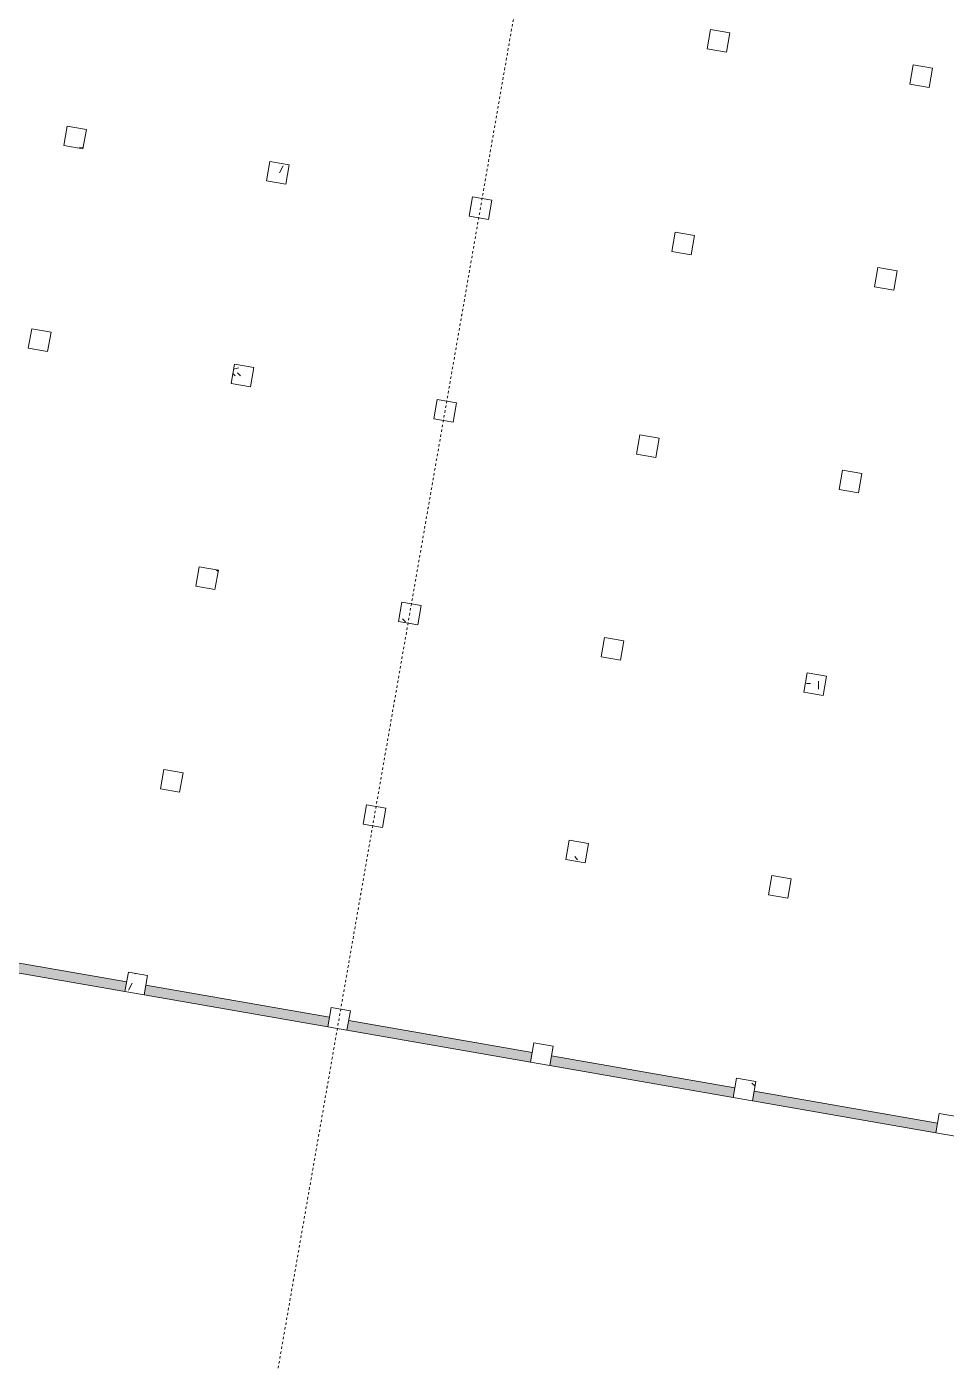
# Model space of a CAD drawing. Extents: x 274235 to 276654, y 142848 to 144425.
# Drawn here: x 276208.6 to 276246.1, y 142929.6 to 142984.1 of the extents above; entities that cross this region are included whole.
import ezdxf

# ---------------------------------------------------------------- set-up
doc = ezdxf.new("R2010")
doc.units = 0
doc.header["$LTSCALE"] = 1.5
doc.linetypes.add('ACM-G-CENTER', pattern=[50.8, 31.75, -6.35, 6.35, -6.35])
doc.layers.get('0').update_dxf_attribs({"linetype": 'CONTINUOUS', "lineweight": 0})
for name, color, linetype, lineweight in [('_ACM-A-DETL', 7, 'CONTINUOUS', 5), ('_ACM-A-GRID', 3, 'CONTINUOUS', 5), ('_ACM-A-WALL-FULL', 6, 'CONTINUOUS', 13), ('_ACM-A-WALL-PATT', 8, 'CONTINUOUS', 9), ('_ACM-S-STRU-CLOS', 5, 'CONTINUOUS', 5)]:
    doc.layers.add(name, color=color, linetype=linetype, lineweight=lineweight)

# ---------------------------------------------------------------- blocks, each defined once
blk = doc.blocks.new('M_Concrete-Rectangular-Column - 800 x 800mm-V261-B1_Working')
at = {"layer": '_ACM-S-STRU-CLOS'}
h = blk.add_hatch(dxfattribs=at)
h.set_pattern_fill('FP_170', color=256, style=0, pattern_type=2)
h.set_pattern_definition([(50, (-983404, -570804.6), (3643.682, -318.781), [381, -4191]), (355, (-983404, -570804.6), (-704.856, 3821.136), [304.8, -3352.8]), (100.451, (-983100.5, -570831), (2938.852, 3502.332), [323.8, -3561.801]), (46.184, (-983404, -569788.6), (5421.582, -840.855), [571.5, -6286.5]), (96.636, (-982952.3, -569858.6), (4748.051, 4948.551), [485.7, -5342.702]), (351.184, (-983404, -569788.6), (4748.1, 4948.506), [457.2, -5029.2]), (21, (-982896, -570042.6), (3032.288, -2045.3045), [381, -4191]), (326, (-982896, -570042.6), (1236.042, 3683.762), [304.8, -3352.8]), (71.451, (-982643.4, -570213), (4268.343, 1638.425), [323.8, -3561.801]), (37.5, (-983404.1, -570804.6), (61.772, 1691.1008), [167.64, -3144.52, 167.64, -6601.46]), (37.5, (-983404.1, -570804.6), (61.772, 1691.1008), [-3479.8, -3235.96, 167.64, -3197.86]), (7.5, (-983404.1, -570804.6), (1336.3933, 2003.6115), [167.64, -1772.92, 167.64, -4351.02]), (7.5, (-983404.1, -570804.6), (1336.3933, 2003.6115), [-2108.2, -3068.32, 167.64, -1115.06]), (327.5, (-984537, -570804.6), (2711.8178, -114.5786), [167.64, -1102.36, -9220.2]), (327.5, (-984537, -570804.6), (2711.8178, -114.5786), [-1270, 167.64, -3794.76, -5257.8]), (327.5, (-984537, -570804.6), (2711.8178, -114.5786), [-5232.4, 167.64, -5090.16]), (317.5, (-985045, -570804.6), (2962.5856, 508.5334), [167.64, -1483.36, 167.64, -6197.6]), (317.5, (-985045, -570804.6), (2962.5856, 508.5334), [-1818.64, -2463.8, 167.64, -3566.16])])
h.paths.add_polyline_path([(400, -400), (400, 400), (-400, 400), (-400, -400)])
at = {"layer": '_ACM-A-DETL', "color": 250}
for p, q in [((400, 400), (-400, 400)), ((-400, 400), (-400, -400)), ((400, -400), (400, 400)), ((-400, -400), (400, -400))]:
    blk.add_line(p, q, dxfattribs=at)
blk = doc.blocks.new('M_Concrete-Rectangular-Column - 800 x 800mm-V262-B1_Working')
at = {"layer": '_ACM-A-DETL', "color": 250}
for p, q in [((400, 400), (-400, 400)), ((-400, 400), (-400, -400)), ((400, -400), (400, 400)), ((-400, -400), (400, -400))]:
    blk.add_line(p, q, dxfattribs=at)
blk = doc.blocks.new('M_Concrete-Rectangular-Column - 800 x 800mm-V269-B1_Working')
at = {"layer": '_ACM-S-STRU-CLOS'}
h = blk.add_hatch(dxfattribs=at)
h.set_pattern_fill('FP_174', color=256, style=0, pattern_type=2)
h.set_pattern_definition([(50, (-991804, -570804.6), (3643.682, -318.781), [381, -4191]), (355, (-991804, -570804.6), (-704.856, 3821.136), [304.8, -3352.8]), (100.451, (-991500.5, -570831), (2938.852, 3502.332), [323.8, -3561.801]), (46.184, (-991804, -569788.6), (5421.582, -840.855), [571.5, -6286.5]), (96.636, (-991352.3, -569858.6), (4748.051, 4948.551), [485.7, -5342.702]), (351.184, (-991804, -569788.6), (4748.1, 4948.506), [457.2, -5029.2]), (21, (-991296, -570042.6), (3032.288, -2045.3045), [381, -4191]), (326, (-991296, -570042.6), (1236.042, 3683.762), [304.8, -3352.8]), (71.451, (-991043.4, -570213), (4268.343, 1638.425), [323.8, -3561.801]), (37.5, (-991804.1, -570804.6), (61.772, 1691.1008), [167.64, -3144.52, 167.64, -6601.46]), (37.5, (-991804.1, -570804.6), (61.772, 1691.1008), [-3479.8, -3235.96, 167.64, -3197.86]), (7.5, (-991804.1, -570804.6), (1336.3933, 2003.6115), [167.64, -1772.92, 167.64, -4351.02]), (7.5, (-991804.1, -570804.6), (1336.3933, 2003.6115), [-2108.2, -3068.32, 167.64, -1115.06]), (327.5, (-992937, -570804.6), (2711.8178, -114.5786), [167.64, -1102.36, -9220.2]), (327.5, (-992937, -570804.6), (2711.8178, -114.5786), [-1270, 167.64, -3794.76, -5257.8]), (327.5, (-992937, -570804.6), (2711.8178, -114.5786), [-5232.4, 167.64, -5090.16]), (317.5, (-993445, -570804.6), (2962.5856, 508.5334), [167.64, -1483.36, 167.64, -6197.6]), (317.5, (-993445, -570804.6), (2962.5856, 508.5334), [-1818.64, -2463.8, 167.64, -3566.16])])
h.paths.add_polyline_path([(400, -400), (400, 400), (-400, 400), (-400, -400)])
at = {"layer": '_ACM-A-DETL', "color": 250}
for p, q in [((400, 400), (-400, 400)), ((-400, 400), (-400, -400)), ((400, -400), (400, 400)), ((-400, -400), (400, -400))]:
    blk.add_line(p, q, dxfattribs=at)
blk = doc.blocks.new('M_Concrete-Rectangular-Column - 800 x 800mm-V270-B1_Working')
at = {"layer": '_ACM-S-STRU-CLOS'}
h = blk.add_hatch(dxfattribs=at)
h.set_pattern_fill('FP_175', color=256, style=0, pattern_type=2)
h.set_pattern_definition([(50, (-991804, -562404.6), (3643.682, -318.781), [381, -4191]), (355, (-991804, -562404.6), (-704.856, 3821.136), [304.8, -3352.8]), (100.451, (-991500.5, -562431), (2938.852, 3502.332), [323.8, -3561.801]), (46.184, (-991804, -561388.6), (5421.582, -840.855), [571.5, -6286.5]), (96.636, (-991352.3, -561458.6), (4748.051, 4948.551), [485.7, -5342.702]), (351.184, (-991804, -561388.6), (4748.1, 4948.506), [457.2, -5029.2]), (21, (-991296, -561642.6), (3032.288, -2045.3045), [381, -4191]), (326, (-991296, -561642.6), (1236.042, 3683.762), [304.8, -3352.8]), (71.451, (-991043.4, -561813), (4268.343, 1638.425), [323.8, -3561.801]), (37.5, (-991804.1, -562404.6), (61.772, 1691.1008), [167.64, -3144.52, 167.64, -6601.46]), (37.5, (-991804.1, -562404.6), (61.772, 1691.1008), [-3479.8, -3235.96, 167.64, -3197.86]), (7.5, (-991804.1, -562404.6), (1336.3933, 2003.6115), [167.64, -1772.92, 167.64, -4351.02]), (7.5, (-991804.1, -562404.6), (1336.3933, 2003.6115), [-2108.2, -3068.32, 167.64, -1115.06]), (327.5, (-992937, -562404.6), (2711.8178, -114.5786), [167.64, -1102.36, -9220.2]), (327.5, (-992937, -562404.6), (2711.8178, -114.5786), [-1270, 167.64, -3794.76, -5257.8]), (327.5, (-992937, -562404.6), (2711.8178, -114.5786), [-5232.4, 167.64, -5090.16]), (317.5, (-993445, -562404.6), (2962.5856, 508.5334), [167.64, -1483.36, 167.64, -6197.6]), (317.5, (-993445, -562404.6), (2962.5856, 508.5334), [-1818.64, -2463.8, 167.64, -3566.16])])
h.paths.add_polyline_path([(400, -400), (400, 400), (-400, 400), (-400, -400)])
at = {"layer": '_ACM-A-DETL', "color": 250}
for p, q in [((400, 400), (-400, 400)), ((-400, 400), (-400, -400)), ((400, -400), (400, 400)), ((-400, -400), (400, -400))]:
    blk.add_line(p, q, dxfattribs=at)
blk = doc.blocks.new('M_Concrete-Rectangular-Column - 800 x 800mm-V271-B1_Working')
at = {"layer": '_ACM-S-STRU-CLOS'}
h = blk.add_hatch(dxfattribs=at)
h.set_pattern_fill('FP_176', color=256, style=0, pattern_type=2)
h.set_pattern_definition([(50, (-991804, -554004.6), (3643.682, -318.781), [381, -4191]), (355, (-991804, -554004.6), (-704.856, 3821.136), [304.8, -3352.8]), (100.451, (-991500.5, -554031), (2938.852, 3502.332), [323.8, -3561.801]), (46.184, (-991804, -552988.6), (5421.582, -840.855), [571.5, -6286.5]), (96.636, (-991352.3, -553058.6), (4748.051, 4948.551), [485.7, -5342.702]), (351.184, (-991804, -552988.6), (4748.1, 4948.506), [457.2, -5029.2]), (21, (-991296, -553242.6), (3032.288, -2045.3045), [381, -4191]), (326, (-991296, -553242.6), (1236.042, 3683.762), [304.8, -3352.8]), (71.451, (-991043.4, -553413), (4268.343, 1638.425), [323.8, -3561.801]), (37.5, (-991804.1, -554004.6), (61.772, 1691.1008), [167.64, -3144.52, 167.64, -6601.46]), (37.5, (-991804.1, -554004.6), (61.772, 1691.1008), [-3479.8, -3235.96, 167.64, -3197.86]), (7.5, (-991804.1, -554004.6), (1336.3933, 2003.6115), [167.64, -1772.92, 167.64, -4351.02]), (7.5, (-991804.1, -554004.6), (1336.3933, 2003.6115), [-2108.2, -3068.32, 167.64, -1115.06]), (327.5, (-992937, -554004.6), (2711.8178, -114.5786), [167.64, -1102.36, -9220.2]), (327.5, (-992937, -554004.6), (2711.8178, -114.5786), [-1270, 167.64, -3794.76, -5257.8]), (327.5, (-992937, -554004.6), (2711.8178, -114.5786), [-5232.4, 167.64, -5090.16]), (317.5, (-993445, -554004.6), (2962.5856, 508.5334), [167.64, -1483.36, 167.64, -6197.6]), (317.5, (-993445, -554004.6), (2962.5856, 508.5334), [-1818.64, -2463.8, 167.64, -3566.16])])
h.paths.add_polyline_path([(400, -400), (400, 400), (-400, 400), (-400, -400)])
at = {"layer": '_ACM-A-DETL', "color": 250}
for p, q in [((400, 400), (-400, 400)), ((-400, 400), (-400, -400)), ((400, -400), (400, 400)), ((-400, -400), (400, -400))]:
    blk.add_line(p, q, dxfattribs=at)
blk = doc.blocks.new('M_Concrete-Rectangular-Column - 800 x 800mm-V277-B1_Working')
at = {"layer": '_ACM-S-STRU-CLOS'}
h = blk.add_hatch(dxfattribs=at)
h.set_pattern_fill('FP_180', color=256, style=0, pattern_type=2)
h.set_pattern_definition([(50, (-1000204, -570804.6), (3643.682, -318.781), [381, -4191]), (355, (-1000204, -570804.6), (-704.856, 3821.136), [304.8, -3352.8]), (100.451, (-999900.5, -570831), (2938.852, 3502.332), [323.8, -3561.801]), (46.184, (-1000204, -569788.6), (5421.582, -840.855), [571.5, -6286.5]), (96.636, (-999752.3, -569858.6), (4748.051, 4948.551), [485.7, -5342.702]), (351.184, (-1000204, -569788.6), (4748.1, 4948.506), [457.2, -5029.2]), (21, (-999696, -570042.6), (3032.288, -2045.3045), [381, -4191]), (326, (-999696, -570042.6), (1236.042, 3683.762), [304.8, -3352.8]), (71.451, (-999443.4, -570213), (4268.343, 1638.425), [323.8, -3561.801]), (37.5, (-1000204.1, -570804.6), (61.772, 1691.1008), [167.64, -3144.52, 167.64, -6601.46]), (37.5, (-1000204.1, -570804.6), (61.772, 1691.1008), [-3479.8, -3235.96, 167.64, -3197.86]), (7.5, (-1000204.1, -570804.6), (1336.3933, 2003.6115), [167.64, -1772.92, 167.64, -4351.02]), (7.5, (-1000204.1, -570804.6), (1336.3933, 2003.6115), [-2108.2, -3068.32, 167.64, -1115.06]), (327.5, (-1001337, -570804.6), (2711.8178, -114.5786), [167.64, -1102.36, -9220.2]), (327.5, (-1001337, -570804.6), (2711.8178, -114.5786), [-1270, 167.64, -3794.76, -5257.8]), (327.5, (-1001337, -570804.6), (2711.8178, -114.5786), [-5232.4, 167.64, -5090.16]), (317.5, (-1001845, -570804.6), (2962.5856, 508.5334), [167.64, -1483.36, -6365.24]), (317.5, (-1001845, -570804.6), (2962.5856, 508.5334), [-1651, 167.64, -2463.8, -3733.8]), (317.5, (-1001845, -570804.6), (2962.5856, 508.5334), [-4282.44, 167.64, -3566.16])])
h.paths.add_polyline_path([(400, -400), (400, 400), (-400, 400), (-400, -400)])
at = {"layer": '_ACM-A-DETL', "color": 250}
for p, q in [((400, 400), (-400, 400)), ((-400, 400), (-400, -400)), ((400, -400), (400, 400)), ((-400, -400), (400, -400))]:
    blk.add_line(p, q, dxfattribs=at)
blk = doc.blocks.new('M_Concrete-Rectangular-Column - 800 x 800mm-V278-B1_Working')
at = {"layer": '_ACM-S-STRU-CLOS'}
h = blk.add_hatch(dxfattribs=at)
h.set_pattern_fill('FP_181', color=256, style=0, pattern_type=2)
h.set_pattern_definition([(50, (-1000204, -562404.6), (3643.682, -318.781), [381, -4191]), (355, (-1000204, -562404.6), (-704.856, 3821.136), [304.8, -3352.8]), (100.451, (-999900.5, -562431), (2938.852, 3502.332), [323.8, -3561.801]), (46.184, (-1000204, -561388.6), (5421.582, -840.855), [571.5, -6286.5]), (96.636, (-999752.3, -561458.6), (4748.051, 4948.551), [485.7, -5342.702]), (351.184, (-1000204, -561388.6), (4748.1, 4948.506), [457.2, -5029.2]), (21, (-999696, -561642.6), (3032.288, -2045.3045), [381, -4191]), (326, (-999696, -561642.6), (1236.042, 3683.762), [304.8, -3352.8]), (71.451, (-999443.4, -561813), (4268.343, 1638.425), [323.8, -3561.801]), (37.5, (-1000204.1, -562404.6), (61.772, 1691.1008), [167.64, -3144.52, 167.64, -6601.46]), (37.5, (-1000204.1, -562404.6), (61.772, 1691.1008), [-3479.8, -3235.96, 167.64, -3197.86]), (7.5, (-1000204.1, -562404.6), (1336.3933, 2003.6115), [167.64, -1772.92, 167.64, -4351.02]), (7.5, (-1000204.1, -562404.6), (1336.3933, 2003.6115), [-2108.2, -3068.32, 167.64, -1115.06]), (327.5, (-1001337, -562404.6), (2711.8178, -114.5786), [167.64, -1102.36, -9220.2]), (327.5, (-1001337, -562404.6), (2711.8178, -114.5786), [-1270, 167.64, -3794.76, -5257.8]), (327.5, (-1001337, -562404.6), (2711.8178, -114.5786), [-5232.4, 167.64, -5090.16]), (317.5, (-1001845, -562404.6), (2962.5856, 508.5334), [167.64, -1483.36, -6365.24]), (317.5, (-1001845, -562404.6), (2962.5856, 508.5334), [-1651, 167.64, -2463.8, -3733.8]), (317.5, (-1001845, -562404.6), (2962.5856, 508.5334), [-4282.44, 167.64, -3566.16])])
h.paths.add_polyline_path([(400, -400), (400, 400), (-400, 400), (-400, -400)])
at = {"layer": '_ACM-A-DETL', "color": 250}
for p, q in [((400, 400), (-400, 400)), ((-400, 400), (-400, -400)), ((400, -400), (400, 400)), ((-400, -400), (400, -400))]:
    blk.add_line(p, q, dxfattribs=at)
blk = doc.blocks.new('M_Concrete-Rectangular-Column - 800 x 800mm-V279-B1_Working')
at = {"layer": '_ACM-S-STRU-CLOS'}
h = blk.add_hatch(dxfattribs=at)
h.set_pattern_fill('FP_182', color=256, style=0, pattern_type=2)
h.set_pattern_definition([(50, (-1000204, -554004.6), (3643.682, -318.781), [381, -4191]), (355, (-1000204, -554004.6), (-704.856, 3821.136), [304.8, -3352.8]), (100.451, (-999900.5, -554031), (2938.852, 3502.332), [323.8, -3561.801]), (46.184, (-1000204, -552988.6), (5421.582, -840.855), [571.5, -6286.5]), (96.636, (-999752.3, -553058.6), (4748.051, 4948.551), [485.7, -5342.702]), (351.184, (-1000204, -552988.6), (4748.1, 4948.506), [457.2, -5029.2]), (21, (-999696, -553242.6), (3032.288, -2045.3045), [381, -4191]), (326, (-999696, -553242.6), (1236.042, 3683.762), [304.8, -3352.8]), (71.451, (-999443.4, -553413), (4268.343, 1638.425), [323.8, -3561.801]), (37.5, (-1000204.1, -554004.6), (61.772, 1691.1008), [167.64, -3144.52, 167.64, -6601.46]), (37.5, (-1000204.1, -554004.6), (61.772, 1691.1008), [-3479.8, -3235.96, 167.64, -3197.86]), (7.5, (-1000204.1, -554004.6), (1336.3933, 2003.6115), [167.64, -1772.92, 167.64, -4351.02]), (7.5, (-1000204.1, -554004.6), (1336.3933, 2003.6115), [-2108.2, -3068.32, 167.64, -1115.06]), (327.5, (-1001337, -554004.6), (2711.8178, -114.5786), [167.64, -1102.36, -9220.2]), (327.5, (-1001337, -554004.6), (2711.8178, -114.5786), [-1270, 167.64, -3794.76, -5257.8]), (327.5, (-1001337, -554004.6), (2711.8178, -114.5786), [-5232.4, 167.64, -5090.16]), (317.5, (-1001845, -554004.6), (2962.5856, 508.5334), [167.64, -1483.36, -6365.24]), (317.5, (-1001845, -554004.6), (2962.5856, 508.5334), [-1651, 167.64, -2463.8, -3733.8]), (317.5, (-1001845, -554004.6), (2962.5856, 508.5334), [-4282.44, 167.64, -3566.16])])
h.paths.add_polyline_path([(400, -400), (400, 400), (-400, 400), (-400, -400)])
at = {"layer": '_ACM-A-DETL', "color": 250}
for p, q in [((400, 400), (-400, 400)), ((-400, 400), (-400, -400)), ((400, -400), (400, 400)), ((-400, -400), (400, -400))]:
    blk.add_line(p, q, dxfattribs=at)
blk = doc.blocks.new('M_Concrete-Rectangular-Column - 800 x 800mm-V284-B1_Working')
at = {"layer": '_ACM-A-DETL', "color": 250}
for p, q in [((400, 400), (-400, 400)), ((-400, 400), (-400, -400)), ((400, -400), (400, 400)), ((-400, -400), (400, -400))]:
    blk.add_line(p, q, dxfattribs=at)
blk = doc.blocks.new('M_Concrete-Rectangular-Column - 800 x 800mm-V285-B1_Working')
at = {"layer": '_ACM-A-DETL', "color": 250}
for p, q in [((400, 400), (-400, 400)), ((-400, 400), (-400, -400)), ((400, -400), (400, 400)), ((-400, -400), (400, -400))]:
    blk.add_line(p, q, dxfattribs=at)
blk = doc.blocks.new('M_Concrete-Rectangular-Column - 800 x 800mm-V286-B1_Working')
at = {"layer": '_ACM-A-DETL', "color": 250}
for p, q in [((400, 400), (-400, 400)), ((-400, 400), (-400, -400)), ((400, -400), (400, 400)), ((-400, -400), (400, -400))]:
    blk.add_line(p, q, dxfattribs=at)
blk = doc.blocks.new('M_Concrete-Rectangular-Column - 800 x 800mm-V287-B1_Working')
at = {"layer": '_ACM-S-STRU-CLOS'}
h = blk.add_hatch(dxfattribs=at)
h.set_pattern_fill('FP_185', color=256, style=0, pattern_type=2)
h.set_pattern_definition([(50, (-1008604, -554004.6), (3643.682, -318.781), [381, -4191]), (355, (-1008604, -554004.6), (-704.856, 3821.136), [304.8, -3352.8]), (100.451, (-1008300.5, -554031), (2938.852, 3502.332), [323.8, -3561.801]), (46.184, (-1008604, -552988.6), (5421.582, -840.855), [571.5, -6286.5]), (96.636, (-1008152.3, -553058.6), (4748.051, 4948.551), [485.7, -5342.702]), (351.184, (-1008604, -552988.6), (4748.1, 4948.506), [457.2, -5029.2]), (21, (-1008096, -553242.6), (3032.288, -2045.3045), [381, -4191]), (326, (-1008096, -553242.6), (1236.042, 3683.762), [304.8, -3352.8]), (71.451, (-1007843.4, -553413), (4268.343, 1638.425), [323.8, -3561.801]), (37.5, (-1008604.1, -554004.6), (61.772, 1691.1008), [167.64, -3144.52, 167.64, -6601.46]), (37.5, (-1008604.1, -554004.6), (61.772, 1691.1008), [-3479.8, -3235.96, 167.64, -3197.86]), (7.5, (-1008604.1, -554004.6), (1336.3933, 2003.6115), [167.64, -1772.92, 167.64, -4351.02]), (7.5, (-1008604.1, -554004.6), (1336.3933, 2003.6115), [-2108.2, -3068.32, 167.64, -1115.06]), (327.5, (-1009737, -554004.6), (2711.8178, -114.5786), [167.64, -1102.36, -9220.2]), (327.5, (-1009737, -554004.6), (2711.8178, -114.5786), [-1270, 167.64, -3794.76, -5257.8]), (327.5, (-1009737, -554004.6), (2711.8178, -114.5786), [-5232.4, 167.64, -5090.16]), (317.5, (-1010245, -554004.6), (2962.5856, 508.5334), [167.64, -1483.36, -6365.24]), (317.5, (-1010245, -554004.6), (2962.5856, 508.5334), [-1651, 167.64, -2463.8, -3733.8]), (317.5, (-1010245, -554004.6), (2962.5856, 508.5334), [-4282.44, 167.64, -3566.16])])
h.paths.add_polyline_path([(400, -400), (400, 400), (-400, 400), (-400, -400)])
at = {"layer": '_ACM-A-DETL', "color": 250}
for p, q in [((400, 400), (-400, 400)), ((-400, 400), (-400, -400)), ((400, -400), (400, 400)), ((-400, -400), (400, -400))]:
    blk.add_line(p, q, dxfattribs=at)
blk = doc.blocks.new('M_Concrete-Rectangular-Column - 800 x 800mm-V292-B1_Working')
at = {"layer": '_ACM-A-DETL', "color": 250}
for p, q in [((400, 400), (-400, 400)), ((-400, 400), (-400, -400)), ((400, -400), (400, 400)), ((-400, -400), (400, -400))]:
    blk.add_line(p, q, dxfattribs=at)
blk = doc.blocks.new('M_Concrete-Rectangular-Column - 800 x 800mm-V293-B1_Working')
at = {"layer": '_ACM-S-STRU-CLOS'}
h = blk.add_hatch(dxfattribs=at)
h.set_pattern_fill('FP_189', color=256, style=0, pattern_type=2)
h.set_pattern_definition([(50, (-1017004, -570804.6), (3643.682, -318.781), [381, -4191]), (355, (-1017004, -570804.6), (-704.856, 3821.136), [304.8, -3352.8]), (100.451, (-1016700.5, -570831), (2938.852, 3502.332), [323.8, -3561.801]), (46.184, (-1017004, -569788.6), (5421.582, -840.855), [571.5, -6286.5]), (96.636, (-1016552.3, -569858.6), (4748.051, 4948.551), [485.7, -5342.702]), (351.184, (-1017004, -569788.6), (4748.1, 4948.506), [457.2, -5029.2]), (21, (-1016496, -570042.6), (3032.288, -2045.3045), [381, -4191]), (326, (-1016496, -570042.6), (1236.042, 3683.762), [304.8, -3352.8]), (71.451, (-1016243.4, -570213), (4268.343, 1638.425), [323.8, -3561.801]), (37.5, (-1017004.1, -570804.6), (61.772, 1691.1008), [167.64, -3144.52, 167.64, -6601.46]), (37.5, (-1017004.1, -570804.6), (61.772, 1691.1008), [-3479.8, -3235.96, 167.64, -3197.86]), (7.5, (-1017004.1, -570804.6), (1336.3933, 2003.6115), [167.64, -1772.92, 167.64, -4351.02]), (7.5, (-1017004.1, -570804.6), (1336.3933, 2003.6115), [-2108.2, -3068.32, 167.64, -1115.06]), (327.5, (-1018137, -570804.6), (2711.8178, -114.5786), [167.64, -1102.36, -9220.2]), (327.5, (-1018137, -570804.6), (2711.8178, -114.5786), [-1270, 167.64, -3794.76, -5257.8]), (327.5, (-1018137, -570804.6), (2711.8178, -114.5786), [-5232.4, 167.64, -5090.16]), (317.5, (-1018645, -570804.6), (2962.5856, 508.5334), [167.64, -1483.36, -6365.24]), (317.5, (-1018645, -570804.6), (2962.5856, 508.5334), [-1651, 167.64, -2463.8, -3733.8]), (317.5, (-1018645, -570804.6), (2962.5856, 508.5334), [-4282.44, 167.64, -3566.16])])
h.paths.add_polyline_path([(400, -400), (400, 400), (-400, 400), (-400, -400)])
at = {"layer": '_ACM-A-DETL', "color": 250}
for p, q in [((400, 400), (-400, 400)), ((-400, 400), (-400, -400)), ((400, -400), (400, 400)), ((-400, -400), (400, -400))]:
    blk.add_line(p, q, dxfattribs=at)
blk = doc.blocks.new('M_Concrete-Rectangular-Column - 800 x 800mm-V294-B1_Working')
at = {"layer": '_ACM-A-DETL', "color": 250}
for p, q in [((400, 400), (-400, 400)), ((-400, 400), (-400, -400)), ((400, -400), (400, 400)), ((-400, -400), (400, -400))]:
    blk.add_line(p, q, dxfattribs=at)
blk = doc.blocks.new('M_Concrete-Rectangular-Column - 800 x 800mm-V295-B1_Working')
at = {"layer": '_ACM-S-STRU-CLOS'}
h = blk.add_hatch(dxfattribs=at)
h.set_pattern_fill('FP_190', color=256, style=0, pattern_type=2)
h.set_pattern_definition([(50, (-1017004, -554004.6), (3643.682, -318.781), [381, -4191]), (355, (-1017004, -554004.6), (-704.856, 3821.136), [304.8, -3352.8]), (100.451, (-1016700.5, -554031), (2938.852, 3502.332), [323.8, -3561.801]), (46.184, (-1017004, -552988.6), (5421.582, -840.855), [571.5, -6286.5]), (96.636, (-1016552.3, -553058.6), (4748.051, 4948.551), [485.7, -5342.702]), (351.184, (-1017004, -552988.6), (4748.1, 4948.506), [457.2, -5029.2]), (21, (-1016496, -553242.6), (3032.288, -2045.3045), [381, -4191]), (326, (-1016496, -553242.6), (1236.042, 3683.762), [304.8, -3352.8]), (71.451, (-1016243.4, -553413), (4268.343, 1638.425), [323.8, -3561.801]), (37.5, (-1017004.1, -554004.6), (61.772, 1691.1008), [167.64, -3144.52, 167.64, -6601.46]), (37.5, (-1017004.1, -554004.6), (61.772, 1691.1008), [-3479.8, -3235.96, 167.64, -3197.86]), (7.5, (-1017004.1, -554004.6), (1336.3933, 2003.6115), [167.64, -1772.92, 167.64, -4351.02]), (7.5, (-1017004.1, -554004.6), (1336.3933, 2003.6115), [-2108.2, -3068.32, 167.64, -1115.06]), (327.5, (-1018137, -554004.6), (2711.8178, -114.5786), [167.64, -1102.36, -9220.2]), (327.5, (-1018137, -554004.6), (2711.8178, -114.5786), [-1270, 167.64, -3794.76, -5257.8]), (327.5, (-1018137, -554004.6), (2711.8178, -114.5786), [-5232.4, 167.64, -5090.16]), (317.5, (-1018645, -554004.6), (2962.5856, 508.5334), [167.64, -1483.36, -6365.24]), (317.5, (-1018645, -554004.6), (2962.5856, 508.5334), [-1651, 167.64, -2463.8, -3733.8]), (317.5, (-1018645, -554004.6), (2962.5856, 508.5334), [-4282.44, 167.64, -3566.16])])
h.paths.add_polyline_path([(400, -400), (400, 400), (-400, 400), (-400, -400)])
at = {"layer": '_ACM-A-DETL', "color": 250}
for p, q in [((400, 400), (-400, 400)), ((-400, 400), (-400, -400)), ((400, -400), (400, 400)), ((-400, -400), (400, -400))]:
    blk.add_line(p, q, dxfattribs=at)
blk = doc.blocks.new('M_Concrete-Rectangular-Column - 800 x 800mm-V334-B1_Working')
at = {"layer": '_ACM-S-STRU-CLOS'}
h = blk.add_hatch(dxfattribs=at)
h.set_pattern_fill('FP_217', color=256, style=0, pattern_type=2)
h.set_pattern_definition([(50, (-991804, -545604.6), (3643.682, -318.781), [381, -4191]), (355, (-991804, -545604.6), (-704.856, 3821.136), [304.8, -3352.8]), (100.451, (-991500.5, -545631), (2938.852, 3502.332), [323.8, -3561.801]), (46.184, (-991804, -544588.6), (5421.582, -840.855), [571.5, -6286.5]), (96.636, (-991352.3, -544658.6), (4748.051, 4948.551), [485.7, -5342.702]), (351.184, (-991804, -544588.6), (4748.1, 4948.506), [457.2, -5029.2]), (21, (-991296, -544842.6), (3032.288, -2045.3045), [381, -4191]), (326, (-991296, -544842.6), (1236.042, 3683.762), [304.8, -3352.8]), (71.451, (-991043.4, -545013), (4268.343, 1638.425), [323.8, -3561.801]), (37.5, (-991804.1, -545604.6), (61.772, 1691.1008), [167.64, -3144.52, 167.64, -6601.46]), (37.5, (-991804.1, -545604.6), (61.772, 1691.1008), [-3479.8, -3235.96, 167.64, -3197.86]), (7.5, (-991804.1, -545604.6), (1336.3933, 2003.6115), [167.64, -1772.92, 167.64, -4351.02]), (7.5, (-991804.1, -545604.6), (1336.3933, 2003.6115), [-2108.2, -3068.32, 167.64, -1115.06]), (327.5, (-992937, -545604.6), (2711.8178, -114.5786), [167.64, -1102.36, -9220.2]), (327.5, (-992937, -545604.6), (2711.8178, -114.5786), [-1270, 167.64, -3794.76, -5257.8]), (327.5, (-992937, -545604.6), (2711.8178, -114.5786), [-5232.4, 167.64, -5090.16]), (317.5, (-993445, -545604.6), (2962.5856, 508.5334), [167.64, -1483.36, 167.64, -6197.6]), (317.5, (-993445, -545604.6), (2962.5856, 508.5334), [-1818.64, -2463.8, 167.64, -3566.16])])
h.paths.add_polyline_path([(400, -400), (400, 400), (-400, 400), (-400, -400)])
at = {"layer": '_ACM-A-DETL', "color": 250}
for p, q in [((400, 400), (-400, 400)), ((-400, 400), (-400, -400)), ((400, -400), (400, 400)), ((-400, -400), (400, -400))]:
    blk.add_line(p, q, dxfattribs=at)
blk = doc.blocks.new('M_Concrete-Rectangular-Column - 800 x 800mm-V335-B1_Working')
at = {"layer": '_ACM-A-DETL', "color": 250}
for p, q in [((400, 400), (-400, 400)), ((-400, 400), (-400, -400)), ((400, -400), (400, 400)), ((-400, -400), (400, -400))]:
    blk.add_line(p, q, dxfattribs=at)
blk = doc.blocks.new('M_Concrete-Rectangular-Column - 800 x 800mm-V336-B1_Working')
at = {"layer": '_ACM-S-STRU-CLOS'}
h = blk.add_hatch(dxfattribs=at)
h.set_pattern_fill('FP_218', color=256, style=0, pattern_type=2)
h.set_pattern_definition([(50, (-1008604, -545604.6), (3643.682, -318.781), [381, -4191]), (355, (-1008604, -545604.6), (-704.856, 3821.136), [304.8, -3352.8]), (100.451, (-1008300.5, -545631), (2938.852, 3502.332), [323.8, -3561.801]), (46.184, (-1008604, -544588.6), (5421.582, -840.855), [571.5, -6286.5]), (96.636, (-1008152.3, -544658.6), (4748.051, 4948.551), [485.7, -5342.702]), (351.184, (-1008604, -544588.6), (4748.1, 4948.506), [457.2, -5029.2]), (21, (-1008096, -544842.6), (3032.288, -2045.3045), [381, -4191]), (326, (-1008096, -544842.6), (1236.042, 3683.762), [304.8, -3352.8]), (71.451, (-1007843.4, -545013), (4268.343, 1638.425), [323.8, -3561.801]), (37.5, (-1008604.1, -545604.6), (61.772, 1691.1008), [167.64, -3144.52, 167.64, -6601.46]), (37.5, (-1008604.1, -545604.6), (61.772, 1691.1008), [-3479.8, -3235.96, 167.64, -3197.86]), (7.5, (-1008604.1, -545604.6), (1336.3933, 2003.6115), [167.64, -1772.92, 167.64, -4351.02]), (7.5, (-1008604.1, -545604.6), (1336.3933, 2003.6115), [-2108.2, -3068.32, 167.64, -1115.06]), (327.5, (-1009737, -545604.6), (2711.8178, -114.5786), [167.64, -1102.36, -9220.2]), (327.5, (-1009737, -545604.6), (2711.8178, -114.5786), [-1270, 167.64, -3794.76, -5257.8]), (327.5, (-1009737, -545604.6), (2711.8178, -114.5786), [-5232.4, 167.64, -5090.16]), (317.5, (-1010245, -545604.6), (2962.5856, 508.5334), [167.64, -1483.36, -6365.24]), (317.5, (-1010245, -545604.6), (2962.5856, 508.5334), [-1651, 167.64, -2463.8, -3733.8]), (317.5, (-1010245, -545604.6), (2962.5856, 508.5334), [-4282.44, 167.64, -3566.16])])
h.paths.add_polyline_path([(400, -400), (400, 400), (-400, 400), (-400, -400)])
at = {"layer": '_ACM-A-DETL', "color": 250}
for p, q in [((400, 400), (-400, 400)), ((-400, 400), (-400, -400)), ((400, -400), (400, 400)), ((-400, -400), (400, -400))]:
    blk.add_line(p, q, dxfattribs=at)
blk = doc.blocks.new('M_Concrete-Rectangular-Column - 800 x 800mm-V337-B1_Working')
at = {"layer": '_ACM-A-DETL', "color": 250}
for p, q in [((400, 400), (-400, 400)), ((-400, 400), (-400, -400)), ((400, -400), (400, 400)), ((-400, -400), (400, -400))]:
    blk.add_line(p, q, dxfattribs=at)
blk = doc.blocks.new('M_Concrete-Rectangular-Column - 800 x 800mm-V345-B1_Working')
at = {"layer": '_ACM-S-STRU-CLOS'}
h = blk.add_hatch(dxfattribs=at)
h.set_pattern_fill('FP_223', color=256, style=0, pattern_type=2)
h.set_pattern_definition([(50, (-991804, -537204.6), (3643.682, -318.781), [381, -4191]), (355, (-991804, -537204.6), (-704.856, 3821.136), [304.8, -3352.8]), (100.451, (-991500.5, -537231), (2938.852, 3502.332), [323.8, -3561.801]), (46.184, (-991804, -536188.6), (5421.582, -840.855), [571.5, -6286.5]), (96.636, (-991352.3, -536258.6), (4748.051, 4948.551), [485.7, -5342.702]), (351.184, (-991804, -536188.6), (4748.1, 4948.506), [457.2, -5029.2]), (21, (-991296, -536442.6), (3032.288, -2045.3045), [381, -4191]), (326, (-991296, -536442.6), (1236.042, 3683.762), [304.8, -3352.8]), (71.451, (-991043.4, -536613), (4268.343, 1638.425), [323.8, -3561.801]), (37.5, (-991804.1, -537204.6), (61.772, 1691.1008), [167.64, -3144.52, 167.64, -6601.46]), (37.5, (-991804.1, -537204.6), (61.772, 1691.1008), [-3479.8, -3235.96, 167.64, -3197.86]), (7.5, (-991804.1, -537204.6), (1336.3933, 2003.6115), [167.64, -1772.92, 167.64, -4351.02]), (7.5, (-991804.1, -537204.6), (1336.3933, 2003.6115), [-2108.2, -3068.32, 167.64, -1115.06]), (327.5, (-992937, -537204.6), (2711.8178, -114.5786), [167.64, -1102.36, -9220.2]), (327.5, (-992937, -537204.6), (2711.8178, -114.5786), [-1270, 167.64, -3794.76, -5257.8]), (327.5, (-992937, -537204.6), (2711.8178, -114.5786), [-5232.4, 167.64, -5090.16]), (317.5, (-993445, -537204.6), (2962.5856, 508.5334), [167.64, -1483.36, 167.64, -6197.6]), (317.5, (-993445, -537204.6), (2962.5856, 508.5334), [-1818.64, -2463.8, 167.64, -3566.16])])
h.paths.add_polyline_path([(400, -400), (400, 400), (-400, 400), (-400, -400)])
at = {"layer": '_ACM-A-DETL', "color": 250}
for p, q in [((400, 400), (-400, 400)), ((-400, 400), (-400, -400)), ((400, -400), (400, 400)), ((-400, -400), (400, -400))]:
    blk.add_line(p, q, dxfattribs=at)
blk = doc.blocks.new('M_Concrete-Rectangular-Column - 800 x 800mm-V346-B1_Working')
at = {"layer": '_ACM-S-STRU-CLOS'}
h = blk.add_hatch(dxfattribs=at)
h.set_pattern_fill('FP_224', color=256, style=0, pattern_type=2)
h.set_pattern_definition([(50, (-1000204, -537204.6), (3643.682, -318.781), [381, -4191]), (355, (-1000204, -537204.6), (-704.856, 3821.136), [304.8, -3352.8]), (100.451, (-999900.5, -537231), (2938.852, 3502.332), [323.8, -3561.801]), (46.184, (-1000204, -536188.6), (5421.582, -840.855), [571.5, -6286.5]), (96.636, (-999752.3, -536258.6), (4748.051, 4948.551), [485.7, -5342.702]), (351.184, (-1000204, -536188.6), (4748.1, 4948.506), [457.2, -5029.2]), (21, (-999696, -536442.6), (3032.288, -2045.3045), [381, -4191]), (326, (-999696, -536442.6), (1236.042, 3683.762), [304.8, -3352.8]), (71.451, (-999443.4, -536613), (4268.343, 1638.425), [323.8, -3561.801]), (37.5, (-1000204.1, -537204.6), (61.772, 1691.1008), [167.64, -3144.52, 167.64, -6601.46]), (37.5, (-1000204.1, -537204.6), (61.772, 1691.1008), [-3479.8, -3235.96, 167.64, -3197.86]), (7.5, (-1000204.1, -537204.6), (1336.3933, 2003.6115), [167.64, -1772.92, 167.64, -4351.02]), (7.5, (-1000204.1, -537204.6), (1336.3933, 2003.6115), [-2108.2, -3068.32, 167.64, -1115.06]), (327.5, (-1001337, -537204.6), (2711.8178, -114.5786), [167.64, -1102.36, -9220.2]), (327.5, (-1001337, -537204.6), (2711.8178, -114.5786), [-1270, 167.64, -3794.76, -5257.8]), (327.5, (-1001337, -537204.6), (2711.8178, -114.5786), [-5232.4, 167.64, -5090.16]), (317.5, (-1001845, -537204.6), (2962.5856, 508.5334), [167.64, -1483.36, -6365.24]), (317.5, (-1001845, -537204.6), (2962.5856, 508.5334), [-1651, 167.64, -2463.8, -3733.8]), (317.5, (-1001845, -537204.6), (2962.5856, 508.5334), [-4282.44, 167.64, -3566.16])])
h.paths.add_polyline_path([(400, -400), (400, 400), (-400, 400), (-400, -400)])
at = {"layer": '_ACM-A-DETL', "color": 250}
for p, q in [((400, 400), (-400, 400)), ((-400, 400), (-400, -400)), ((400, -400), (400, 400)), ((-400, -400), (400, -400))]:
    blk.add_line(p, q, dxfattribs=at)
blk = doc.blocks.new('M_Concrete-Rectangular-Column - 800 x 800mm-V347-B1_Working')
at = {"layer": '_ACM-A-DETL', "color": 250}
for p, q in [((400, 400), (-400, 400)), ((-400, 400), (-400, -400)), ((400, -400), (400, 400)), ((-400, -400), (400, -400))]:
    blk.add_line(p, q, dxfattribs=at)
blk = doc.blocks.new('M_Concrete-Rectangular-Column - 800 x 800mm-V348-B1_Working')
at = {"layer": '_ACM-S-STRU-CLOS'}
h = blk.add_hatch(dxfattribs=at)
h.set_pattern_fill('FP_225', color=256, style=0, pattern_type=2)
h.set_pattern_definition([(50, (-1017004, -537204.6), (3643.682, -318.781), [381, -4191]), (355, (-1017004, -537204.6), (-704.856, 3821.136), [304.8, -3352.8]), (100.451, (-1016700.5, -537231), (2938.852, 3502.332), [323.8, -3561.801]), (46.184, (-1017004, -536188.6), (5421.582, -840.855), [571.5, -6286.5]), (96.636, (-1016552.3, -536258.6), (4748.051, 4948.551), [485.7, -5342.702]), (351.184, (-1017004, -536188.6), (4748.1, 4948.506), [457.2, -5029.2]), (21, (-1016496, -536442.6), (3032.288, -2045.3045), [381, -4191]), (326, (-1016496, -536442.6), (1236.042, 3683.762), [304.8, -3352.8]), (71.451, (-1016243.4, -536613), (4268.343, 1638.425), [323.8, -3561.801]), (37.5, (-1017004.1, -537204.6), (61.772, 1691.1008), [167.64, -3144.52, 167.64, -6601.46]), (37.5, (-1017004.1, -537204.6), (61.772, 1691.1008), [-3479.8, -3235.96, 167.64, -3197.86]), (7.5, (-1017004.1, -537204.6), (1336.3933, 2003.6115), [167.64, -1772.92, 167.64, -4351.02]), (7.5, (-1017004.1, -537204.6), (1336.3933, 2003.6115), [-2108.2, -3068.32, 167.64, -1115.06]), (327.5, (-1018137, -537204.6), (2711.8178, -114.5786), [167.64, -1102.36, -9220.2]), (327.5, (-1018137, -537204.6), (2711.8178, -114.5786), [-1270, 167.64, -3794.76, -5257.8]), (327.5, (-1018137, -537204.6), (2711.8178, -114.5786), [-5232.4, 167.64, -5090.16]), (317.5, (-1018645, -537204.6), (2962.5856, 508.5334), [167.64, -1483.36, -6365.24]), (317.5, (-1018645, -537204.6), (2962.5856, 508.5334), [-1651, 167.64, -2463.8, -3733.8]), (317.5, (-1018645, -537204.6), (2962.5856, 508.5334), [-4282.44, 167.64, -3566.16])])
h.paths.add_polyline_path([(400, -400), (400, 400), (-400, 400), (-400, -400)])
at = {"layer": '_ACM-A-DETL', "color": 250}
for p, q in [((400, 400), (-400, 400)), ((-400, 400), (-400, -400)), ((400, -400), (400, 400)), ((-400, -400), (400, -400))]:
    blk.add_line(p, q, dxfattribs=at)
blk = doc.blocks.new('M_Concrete-Rectangular-Column - 800 x 800mm-V349-B1_Working')
at = {"layer": '_ACM-A-DETL', "color": 250}
for p, q in [((400, 400), (-400, 400)), ((-400, 400), (-400, -400)), ((400, -400), (400, 400)), ((-400, -400), (400, -400))]:
    blk.add_line(p, q, dxfattribs=at)
blk = doc.blocks.new('BASEMENT20250512')
at = {"layer": '_ACM-A-WALL-PATT', "lineweight": 5}
h = blk.add_hatch(color=256, dxfattribs=at)
h.paths.add_polyline_path([(1073167.1331, 536804.566), (1073547.1273, 537204.566), (1067804.1232, 537204.566), (1067804.1232, 536804.566)])
h.paths.add_polyline_path([(1058604.1232, 536804.566), (1058604.1232, 537204.566), (1051004.1233, 537204.566), (1051004.1233, 536804.566)])
h.paths.add_polyline_path([(1062427.6864, 536804.566), (1067004.1232, 536804.566), (1067004.1232, 537204.566), (1059404.1232, 537204.566), (1059404.1232, 536804.566)])
h.paths.add_polyline_path([(1041804.1233, 536804.566), (1041804.1233, 537204.566), (1034204.1233, 537204.566), (1034204.1233, 536804.566)])
h.paths.add_polyline_path([(1050204.1233, 536804.566), (1050204.1233, 537204.566), (1042604.1233, 537204.566), (1042604.1233, 536804.566)])
h.paths.add_polyline_path([(1033404.1233, 536804.566), (1033404.1233, 537204.566), (1025804.1234, 537204.566), (1025804.1234, 536804.566), (1026555.2649, 536804.566)])
h.paths.add_polyline_path([(1025004.1234, 536804.566), (1025004.1234, 537204.566), (1017404.1234, 537204.566), (1017404.1234, 536804.566)])
h.paths.add_polyline_path([(1008204.1234, 536804.566), (1008204.1234, 537204.566), (1000604.1235, 537204.566), (1000604.1235, 536804.566)])
h.paths.add_polyline_path([(1016604.1234, 536804.566), (1016604.1234, 537204.566), (1009004.1234, 537204.566), (1009004.1234, 536804.566)])
h.paths.add_polyline_path([(999804.1235, 536804.566), (999804.1235, 537204.566), (992204.1235, 537204.566), (992204.1235, 536804.566)])
h.paths.add_polyline_path([(991404.1235, 536804.566), (991404.1235, 537204.566), (983804.1235, 537204.566), (983804.1235, 536804.566), (990682.8433, 536804.566)])
h.paths.add_polyline_path([(983004.1235, 536804.566), (983004.1235, 537204.566), (975404.1235, 537204.566), (975404.1235, 536804.566)])
h.paths.add_polyline_path([(974604.1235, 536804.566), (974604.1235, 537204.566), (967004.1236, 537204.566), (967004.1236, 536804.566)])
h.paths.add_polyline_path([(966204.1236, 536804.566), (966204.1236, 537204.566), (958604.1236, 537204.566), (958604.1236, 536804.566)])
h.paths.add_polyline_path([(957804.1236, 536804.566), (957804.1236, 537204.566), (950204.1236, 537204.566), (950204.1236, 536804.566), (954810.4218, 536804.566)])
h.paths.add_polyline_path([(949404.1236, 536804.566), (949404.1236, 537204.566), (941804.1237, 537204.566), (941804.1237, 536804.566)])
h.paths.add_polyline_path([(941004.1237, 536804.566), (941004.1237, 537204.566), (933404.1237, 537204.566), (933404.1237, 536804.566)])
h.paths.add_polyline_path([(926499.8238, 536804.566), (932604.1237, 536804.566), (932604.1237, 537204.566), (926566.569, 537204.566)])
at = {"layer": '_ACM-A-GRID', "linetype": 'ACM-G-CENTER'}
blk.add_line((1000204.1235, 836425.9503), (1000204.1235, 471682.2986), dxfattribs=at)
at = {"layer": '_ACM-A-WALL-FULL', "lineweight": 9}
for p, q in [((991404.1235, 537204.566), (983804.1235, 537204.566)), ((983804.1235, 536804.566), (991404.1235, 536804.566)), ((999804.1235, 537204.566), (992204.1235, 537204.566)), ((992204.1235, 536804.566), (999804.1235, 536804.566)), ((1008204.1234, 537204.566), (1000604.1235, 537204.566)), ((1000604.1235, 536804.566), (1008204.1234, 536804.566)), ((1016604.1234, 537204.566), (1009004.1234, 537204.566)), ((1009004.1234, 536804.566), (1016604.1234, 536804.566)), ((1025004.1234, 537204.566), (1017404.1234, 537204.566)), ((1017404.1234, 536804.566), (1025004.1234, 536804.566))]:
    blk.add_line(p, q, dxfattribs=at)
at = {"layer": '_ACM-S-STRU-CLOS'}
for name, p in [('M_Concrete-Rectangular-Column - 800 x 800mm-V284-B1_Working', (1008604.1234, 579204.5659)), ('M_Concrete-Rectangular-Column - 800 x 800mm-V292-B1_Working', (1017004.1234, 579204.5659)), ('M_Concrete-Rectangular-Column - 800 x 800mm-V261-B1_Working', (983404.1235, 570804.5659)), ('M_Concrete-Rectangular-Column - 800 x 800mm-V269-B1_Working', (991804.1235, 570804.5659)), ('M_Concrete-Rectangular-Column - 800 x 800mm-V277-B1_Working', (1000204.1235, 570804.5659)), ('M_Concrete-Rectangular-Column - 800 x 800mm-V285-B1_Working', (1008604.1234, 570804.5659)), ('M_Concrete-Rectangular-Column - 800 x 800mm-V293-B1_Working', (1017004.1234, 570804.5659)), ('M_Concrete-Rectangular-Column - 800 x 800mm-V262-B1_Working', (983404.1235, 562404.5659)), ('M_Concrete-Rectangular-Column - 800 x 800mm-V270-B1_Working', (991804.1235, 562404.5659)), ('M_Concrete-Rectangular-Column - 800 x 800mm-V278-B1_Working', (1000204.1235, 562404.5659)), ('M_Concrete-Rectangular-Column - 800 x 800mm-V286-B1_Working', (1008604.1234, 562404.5659)), ('M_Concrete-Rectangular-Column - 800 x 800mm-V294-B1_Working', (1017004.1234, 562404.5659)), ('M_Concrete-Rectangular-Column - 800 x 800mm-V271-B1_Working', (991804.1235, 554004.566)), ('M_Concrete-Rectangular-Column - 800 x 800mm-V279-B1_Working', (1000204.1235, 554004.566)), ('M_Concrete-Rectangular-Column - 800 x 800mm-V287-B1_Working', (1008604.1234, 554004.566)), ('M_Concrete-Rectangular-Column - 800 x 800mm-V295-B1_Working', (1017004.1234, 554004.566)), ('M_Concrete-Rectangular-Column - 800 x 800mm-V334-B1_Working', (991804.1235, 545604.566)), ('M_Concrete-Rectangular-Column - 800 x 800mm-V335-B1_Working', (1000204.1235, 545604.566)), ('M_Concrete-Rectangular-Column - 800 x 800mm-V336-B1_Working', (1008604.1234, 545604.566)), ('M_Concrete-Rectangular-Column - 800 x 800mm-V337-B1_Working', (1017004.1234, 545604.566)), ('M_Concrete-Rectangular-Column - 800 x 800mm-V345-B1_Working', (991804.1235, 537204.566)), ('M_Concrete-Rectangular-Column - 800 x 800mm-V346-B1_Working', (1000204.1235, 537204.566)), ('M_Concrete-Rectangular-Column - 800 x 800mm-V347-B1_Working', (1008604.1234, 537204.566)), ('M_Concrete-Rectangular-Column - 800 x 800mm-V348-B1_Working', (1017004.1234, 537204.566)), ('M_Concrete-Rectangular-Column - 800 x 800mm-V349-B1_Working', (1025404.1234, 537204.566))]:
    blk.add_blockref(name, p, dxfattribs=at)
blk = doc.blocks.new('5f0512')
at = {"layer": '_ACM-A-GRID', "linetype": 'ACM-G-CENTER'}
blk.add_line((0, 106021.3849), (0, -251042.7355), dxfattribs=at)

msp = doc.modelspace()

# ---------------------------------------------------------------- block references
at = {"xscale": 0.0009999999999999994, "yscale": 0.001, "zscale": 0.001, "rotation": 350.1075696352769}
msp.add_blockref('BASEMENT20250512', (275143.722, 142586.221), dxfattribs=at)

# ---------------------------------------------------------------- next in the draw order: block references
msp.add_blockref('5f0512', (276254.538, 143133.932), dxfattribs=at)

doc.saveas('drawing.dxf')
